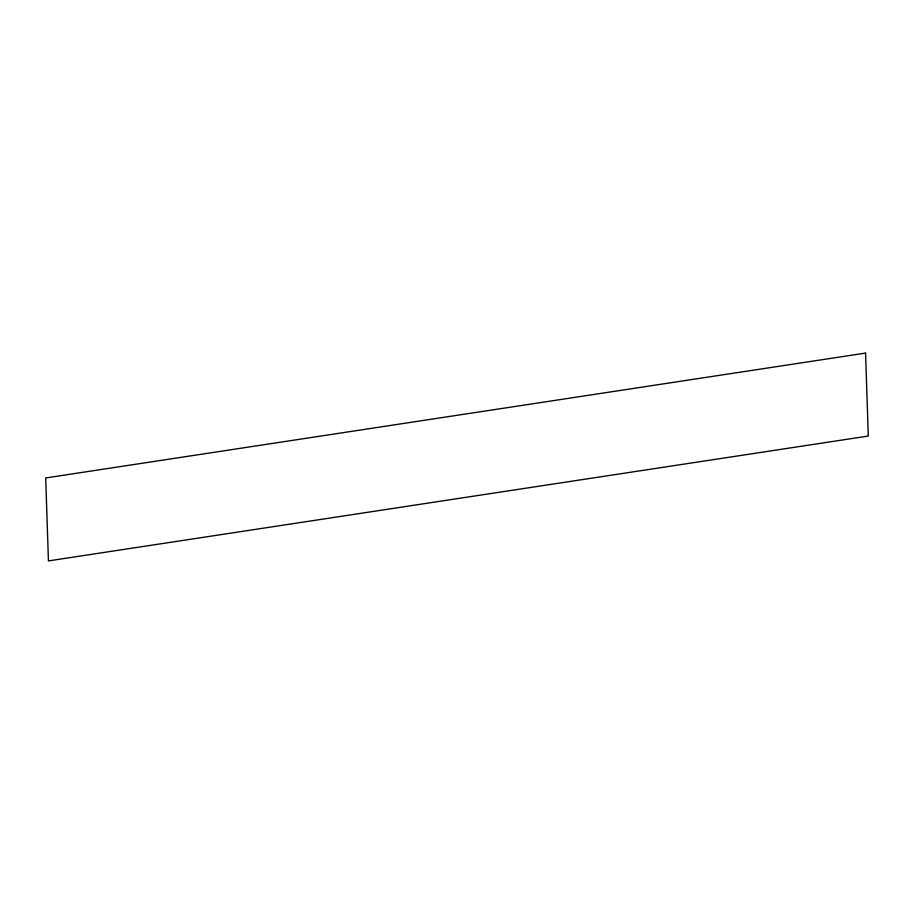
<?xml version="1.0" encoding="UTF-8"?>
<svg xmlns="http://www.w3.org/2000/svg" width="914" height="914" viewBox="0 0 914 914"><rect width="100%" height="100%" fill="white"/><g stroke="black" fill="none" stroke-linecap="round" stroke-linejoin="round"><path stroke-width="1.37" d="M865.569 353.09L45.7 477.953L48.431 560.91L868.3 436.047L865.569 353.09"/></g></svg>
